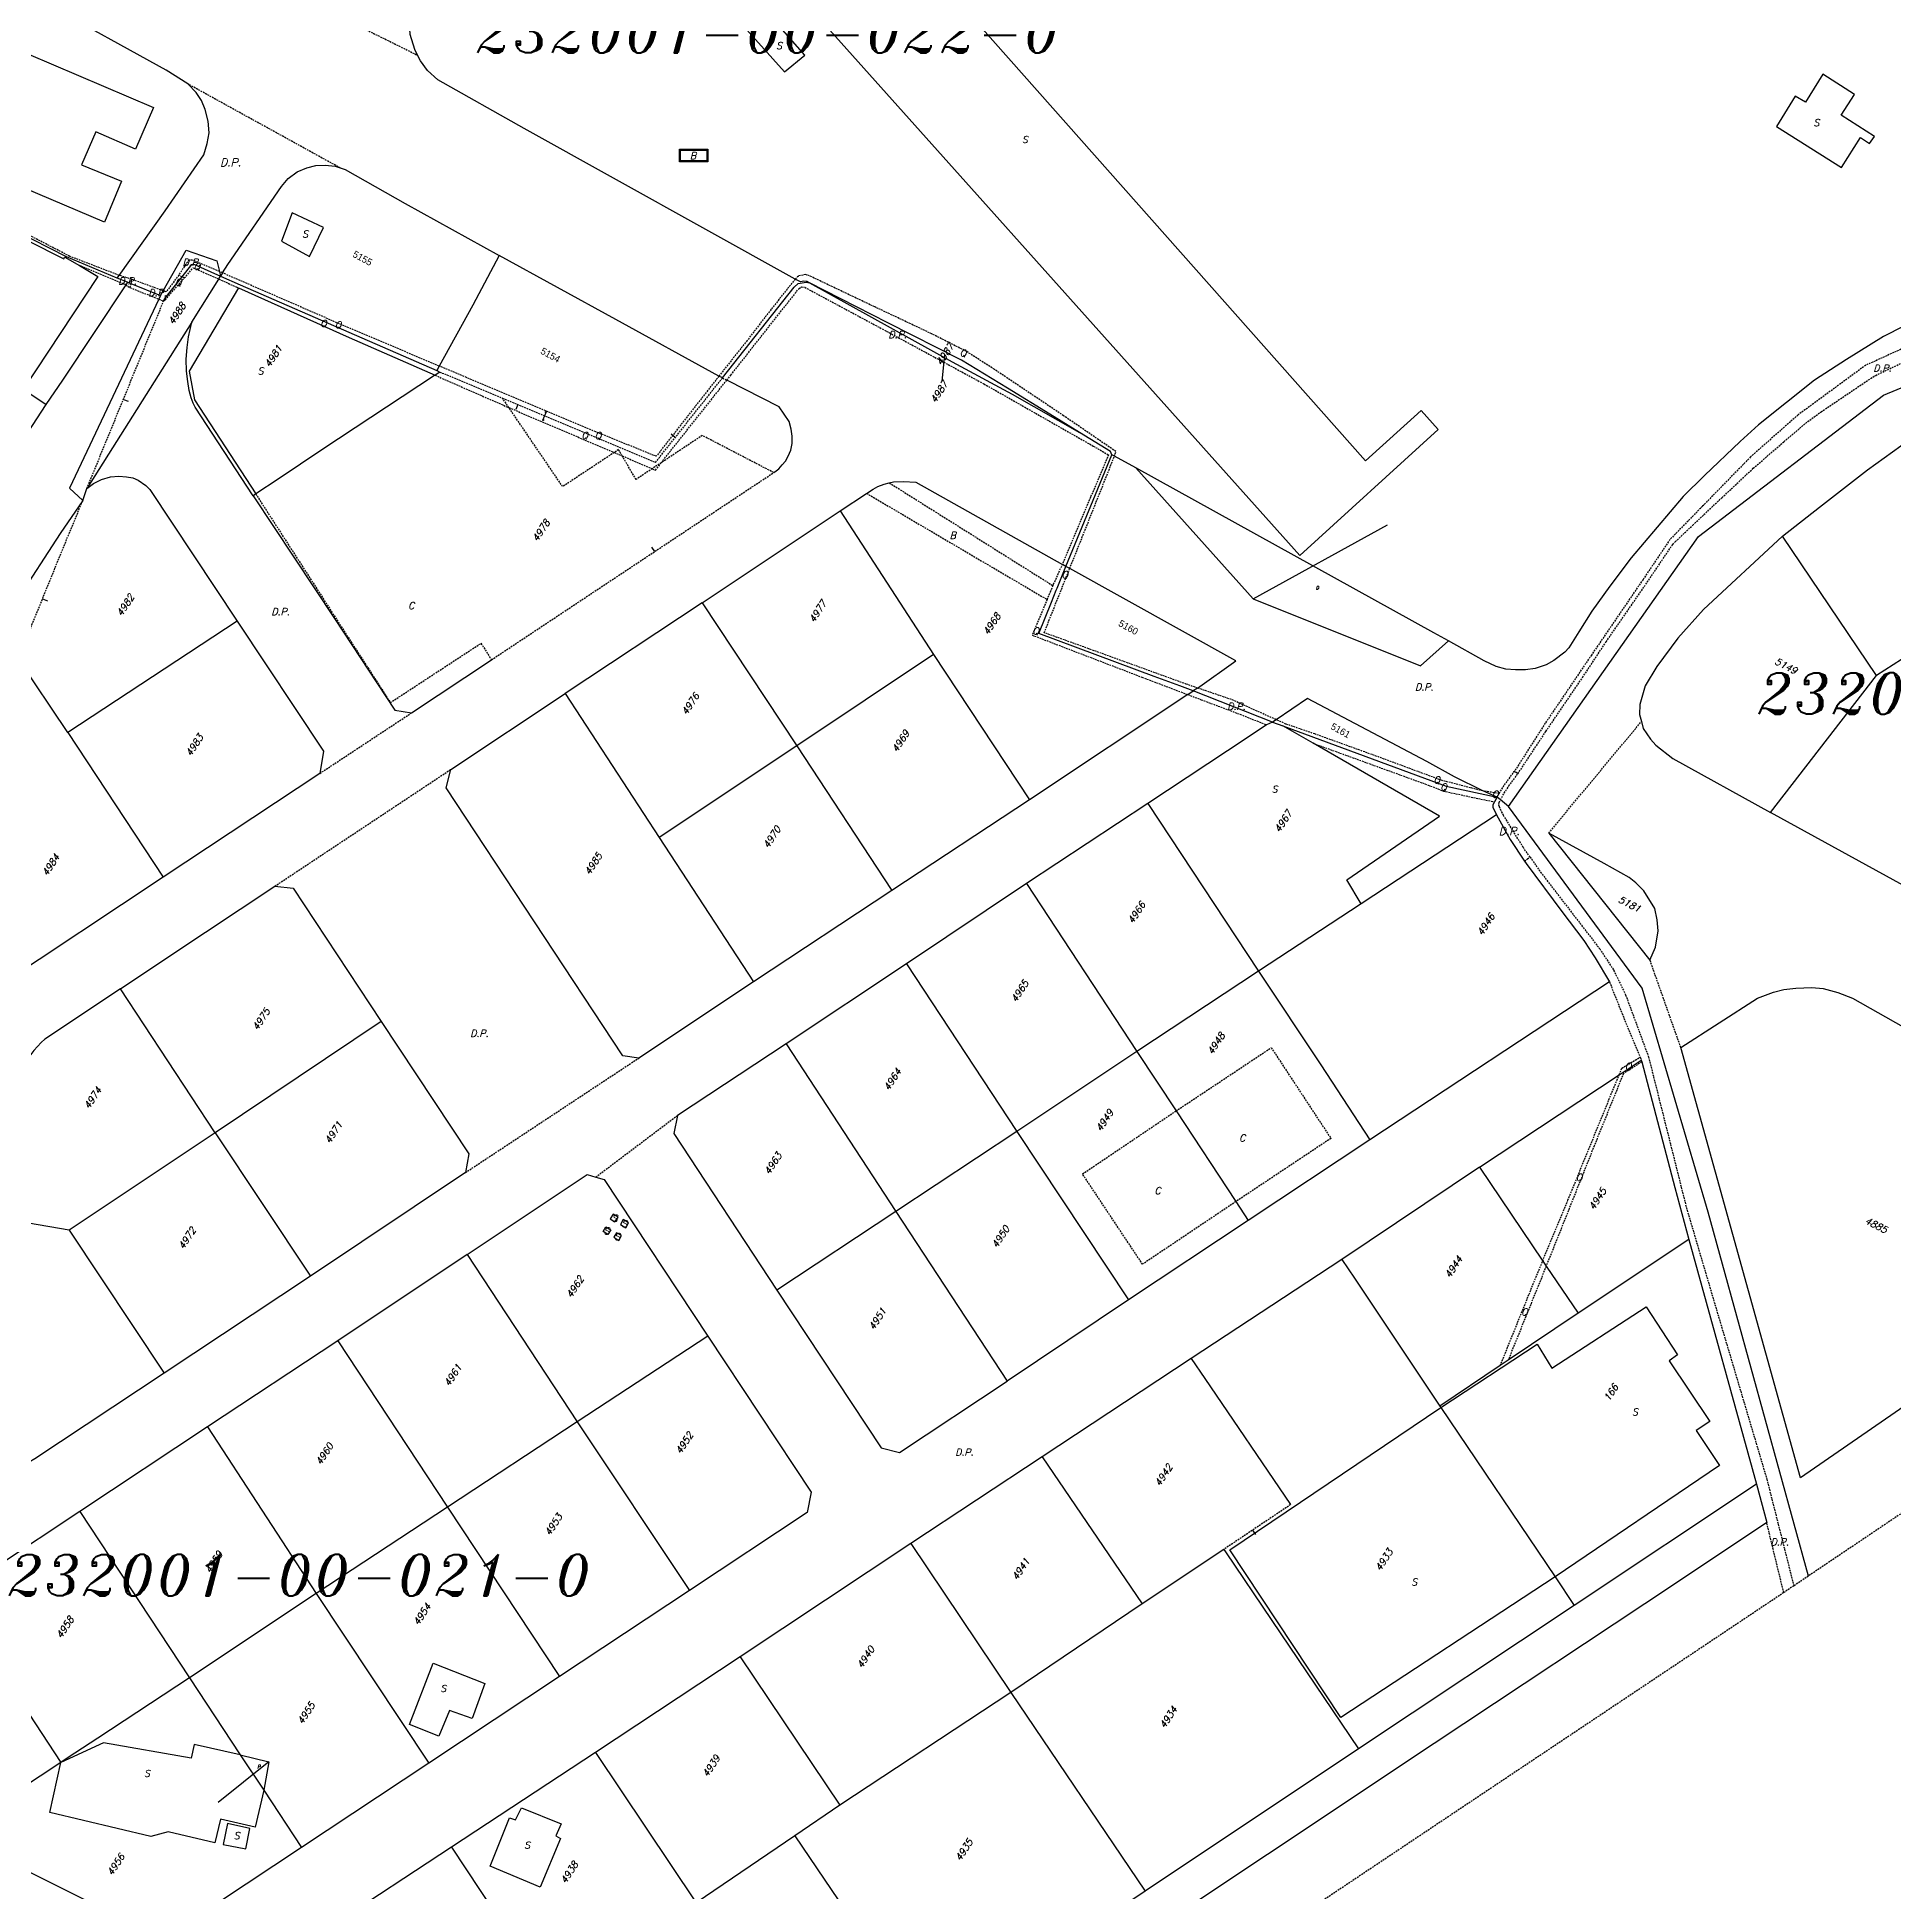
# Model space of a CAD drawing. Extents: x -334462 to -332769, y -29481 to -26664.
# Drawn here: x -333450.1 to -333180.4, y -29020.1 to -28750.7 of the extents above; entities that cross this region are included whole.
import ezdxf
from ezdxf.enums import TextEntityAlignment as Align

# ---------------------------------------------------------------- set-up
doc = ezdxf.new("R2010")
doc.units = 0
doc.header["$MEASUREMENT"] = 0
doc.linetypes.add('HIDDEN', pattern=[0.375, 0.25, -0.125])
for name, color, linetype in [('18', 7, 'CONTINUOUS'), ('19', 7, 'CONTINUOUS'), ('20', 7, 'CONTINUOUS'), ('CADAST$$AREA$B$', 7, 'CONTINUOUS'), ('CADASTRAL$AREA', 7, 'CONTINUOUS'), ('DP$DIVIDING$LINE', 7, 'CONTINUOUS'), ('EASEMENT$BOUNDA$', 7, 'CONTINUOUS'), ('ENC$$ST$$A$$TEXT', 7, 'CONTINUOUS'), ('ENCRO$$AREA$TEXT', 7, 'CONTINUOUS'), ('ENCROACHED$WALL', 7, 'CONTINUOUS'), ('MAP$SHEET$BOUND$', 7, 'CONTINUOUS'), ('OUTER$FRAME', 7, 'CONTINUOUS'), ('PARCEL$BOUNDARY', 7, 'CONTINUOUS'), ('PARCEL$NUMBER', 7, 'CONTINUOUS'), ('SECTION$$A$', 7, 'CONTINUOUS'), ('STRUC$$FOOTPRINT', 7, 'CONTINUOUS')]:
    doc.layers.add(name, color=color, linetype=linetype)
doc.styles.add('ITALICT', font='ITALICT', dxfattribs={"height": 0.2})
doc.styles.add('TXT', font='TXT', dxfattribs={"height": 0.2})

# ---------------------------------------------------------------- blocks, each defined once
blk = doc.blocks.new('HOOK')
at = {"layer": '19', "color": 7, "linetype": 'Continuous'}
for p, q in [((0, 0.75), (-0.17, 0.5)), ((0, 0), (0, 0.75)), ((0, -0.75), (0, 0)), ((0.17, -0.5), (0, -0.75))]:
    blk.add_line(p, q, dxfattribs=at)
blk = doc.blocks.new('BASSIN')
at = {"layer": 'CADASTRAL$AREA', "color": 7, "linetype": 'Continuous'}
for points in [[(-1.95, 0.92), (2.17, 0.93), (2.17, -0.93), (-1.95, -0.93)], [(-1.82, 0.77), (2.01, 0.77), (2.01, -0.77), (-1.82, -0.77)]]:
    blk.add_lwpolyline(points, close=True, dxfattribs=at)
at = {"layer": 'CADASTRAL$AREA', "color": 7, "linetype": 'Continuous', "style": 'ITALICT'}
blk.add_text('B', height=1, rotation=359.9999, dxfattribs=at).set_placement((0, 0), align=Align.MIDDLE)

msp = doc.modelspace()

# ---------------------------------------------------------------- linework, layer by layer
at = {"layer": '18', "color": 3, "linetype": 'Continuous'}
for p, q in [((-333437.6, -28803.3), (-333436.91, -28803.58)), ((-333449.34, -28832.25), (-333448.64, -28832.54))]:
    msp.add_line(p, q, dxfattribs=at)
at = {"layer": '18', "color": 1, "linetype": 'Continuous'}
for p, q in [((-333380.35, -28804.07), (-333380.64, -28804.76)), ((-333357.49, -28808.84), (-333358.08, -28808.37)), ((-333273.68, -28967.48), (-333273.26, -28968.11))]:
    msp.add_line(p, q, dxfattribs=at)
at = {"layer": '18', "color": 2, "linetype": 'Continuous'}
msp.add_line((-333360.46, -28825.39), (-333360.87, -28824.76), dxfattribs=at)
at = {"layer": 'CADAST$$AREA$B$', "color": 7, "linetype": 'HIDDEN'}
msp.add_line((-333192.97, -28974.14), (-333195.09, -28975.57), dxfattribs=at)
for points in [[(-333044.65, -28862.95), (-333034.7, -28868.23), (-333036.28, -28869.27), (-333071.39, -28892.2), (-333192.97, -28974.14)], [(-333195.09, -28975.57), (-333195.74, -28976), (-333196.55, -28976.55)], [(-333196.55, -28976.55), (-333296.28, -29043.17), (-333370.12, -29092.75), (-333444.47, -29142.64), (-333493.17, -29175.06)]]:
    msp.add_lwpolyline(points, dxfattribs=at)
at = {"layer": 'DP$DIVIDING$LINE', "color": 30, "linetype": 'HIDDEN'}
for p, q in [((-333416.1, -28742.82), (-333394.9, -28753.33)), ((-333406.12, -28769.71), (-333428.26, -28757.5)), ((-333409.09, -28857.61), (-333395.76, -28848.81)), ((-333230.67, -28866.27), (-333217.22, -28850.08)), ((-333415.62, -28873.98), (-333390.06, -28857.02)), ((-333211.5, -28897.39), (-333215.97, -28884.73)), ((-333387.95, -28915.56), (-333362.79, -28898.94)), ((-333369.03, -28916.22), (-333357.17, -28907.27))]:
    msp.add_line(p, q, dxfattribs=at)
at = {"layer": 'DP$DIVIDING$LINE', "color": 2, "linetype": 'HIDDEN'}
for p, q in [((-333423.2, -28784.94), (-333423.64, -28784.75)), ((-333436.41, -28785.87), (-333438.21, -28785.3)), ((-333437.27, -28786.67), (-333436.65, -28787.08)), ((-333436.53, -28786.5), (-333436.65, -28787.08)), ((-333436.65, -28787.08), (-333432.45, -28788.75)), ((-333436.41, -28785.87), (-333436.53, -28786.5)), ((-333431.82, -28787.55), (-333436.41, -28785.87)), ((-333429.09, -28785.51), (-333429.56, -28785.27)), ((-333432.45, -28788.75), (-333431.76, -28789.02)), ((-333238.18, -28861.04), (-333237.86, -28860.52)), ((-333217.41, -28898.81), (-333217.23, -28899.23)), ((-333196.55, -28976.55), (-333199.03, -28966.36))]:
    msp.add_line(p, q, dxfattribs=at)
for points in [[(-333137.44, -28768.41), (-333135.36, -28775.85), (-333134.93, -28778.77), (-333135.63, -28779.27), (-333137.95, -28780.33), (-333140.32, -28781.36), (-333143.15, -28782.53), (-333145.86, -28783.43), (-333148.76, -28784.39), (-333153.77, -28786.25), (-333164.17, -28789.97), (-333174.76, -28793.87), (-333184.65, -28798.35), (-333194.47, -28805.56), (-333201.37, -28811.66), (-333208.35, -28818.82), (-333213.07, -28823.65), (-333216.98, -28829.45), (-333224.47, -28840.42), (-333231.18, -28850.32), (-333235.6, -28857.23), (-333235.68, -28857.34)], [(-333423.64, -28784.75), (-333427.6, -28783.07), (-333428.02, -28783.07), (-333428.55, -28783.67), (-333429.56, -28785.27)], [(-333429.56, -28785.27), (-333431.41, -28787.7), (-333431.82, -28787.55)], [(-333340.07, -28785.85), (-333343.57, -28790.23), (-333347.04, -28794.75), (-333351.14, -28799.92)], [(-333350, -28800.52), (-333349.4, -28799.77), (-333342.2, -28790.6), (-333339.51, -28787.21), (-333339.11, -28786.98), (-333338.69, -28787.03), (-333326.75, -28793.44), (-333312.66, -28801.06), (-333296.79, -28810.09), (-333294.59, -28811.36), (-333297.19, -28817.5), (-333301.28, -28827.29)], [(-333235.15, -28857.66), (-333231.08, -28851.51), (-333225.76, -28843.68), (-333222.34, -28838.5), (-333217.21, -28831.09), (-333212.67, -28824.36), (-333212.3, -28823.98), (-333209.77, -28821.57), (-333205.53, -28817.58), (-333200.97, -28813.3), (-333196.53, -28809.46), (-333193.07, -28806.53), (-333191.13, -28805.11), (-333184.27, -28800.48), (-333183.2, -28799.82), (-333178.52, -28797.59)], [(-333300.22, -28827.88), (-333298.71, -28824.09), (-333293.72, -28811.55)], [(-333283.06, -28846.17), (-333281.12, -28846.91), (-333276.19, -28848.75), (-333271.63, -28850.56)], [(-333270.26, -28849.81), (-333276.74, -28846.88), (-333281.66, -28845.21)], [(-333237.86, -28860.52), (-333237.09, -28859.29), (-333235.68, -28857.34)], [(-333237.68, -28861.45), (-333237.32, -28860.78), (-333236.46, -28859.43), (-333235.15, -28857.66)], [(-333235.68, -28857.34), (-333235.38, -28857.44), (-333235.15, -28857.66)], [(-333233.38, -28869.76), (-333234.36, -28868.36), (-333237.23, -28863.71), (-333237.84, -28862.47), (-333237.92, -28862.1), (-333237.87, -28861.82), (-333237.68, -28861.45)], [(-333234.19, -28870.34), (-333233.74, -28870.02), (-333233.38, -28869.76)], [(-333233.38, -28869.76), (-333231.86, -28871.94), (-333223.27, -28883.08), (-333221.25, -28886.17), (-333219.51, -28889.75), (-333216.18, -28898.77), (-333210.68, -28920.68), (-333206.75, -28934.01), (-333199.01, -28960.08), (-333195.09, -28975.57)], [(-333221.86, -28887.87), (-333220.03, -28892.46), (-333217.41, -28898.81)]]:
    msp.add_lwpolyline(points, dxfattribs=at)
at = {"layer": 'EASEMENT$BOUNDA$', "color": 3, "linetype": 'HIDDEN'}
for p, q in [((-333437.27, -28786.67), (-333443.99, -28783.88)), ((-333428.76, -28785.68), (-333429.09, -28785.51)), ((-333381.63, -28804.5), (-333382.55, -28803.15)), ((-333381.63, -28804.5), (-333366.34, -28811.02)), ((-333366.34, -28811.02), (-333365.17, -28811.52)), ((-333365.17, -28811.52), (-333360.82, -28813.37)), ((-333359.51, -28812.5), (-333360.82, -28813.37)), ((-333329.7, -28816.95), (-333303.49, -28832.36)), ((-333326.41, -28815.42), (-333302.64, -28830.35)), ((-333237.86, -28860.52), (-333240.23, -28860.16)), ((-333231.04, -28929.15), (-333236.57, -28942.82))]:
    msp.add_line(p, q, dxfattribs=at)
for points in [[(-333438.21, -28785.3), (-333445.38, -28782.54), (-333457.18, -28776.41), (-333468.69, -28771.65), (-333482.6, -28765.93), (-333496.76, -28760.04), (-333507.82, -28755.49), (-333516.01, -28752.07), (-333537.66, -28743.33), (-333553.27, -28737.68), (-333569.36, -28732.29), (-333582.33, -28727.85)], [(-333428.76, -28785.68), (-333427.45, -28784.2), (-333423.75, -28785.84)], [(-333391.75, -28798.48), (-333407.25, -28791.89), (-333423.2, -28784.94)], [(-333431.76, -28789.02), (-333431.51, -28788.84), (-333428.76, -28785.68)], [(-333423.75, -28785.84), (-333421.25, -28786.96), (-333420.89, -28787.12)], [(-333293.72, -28811.55), (-333293.51, -28810.87), (-333294.46, -28810.23), (-333301.1, -28805.68), (-333311.17, -28798.94), (-333315.17, -28796.37), (-333320.24, -28793.79), (-333328.51, -28789.88), (-333337.98, -28785.37), (-333338.55, -28785.19), (-333339.6, -28785.4), (-333340.07, -28785.85)], [(-333392.36, -28799.8), (-333381.92, -28804.38), (-333381.63, -28804.5)], [(-333351.14, -28799.92), (-333360.24, -28811.57), (-333369.03, -28808.01), (-333387.77, -28800.15), (-333391.75, -28798.48)], [(-333359.51, -28812.5), (-333356.49, -28808.68), (-333351.33, -28802.19), (-333350, -28800.52)], [(-333366.34, -28811.02), (-333373.83, -28815.97), (-333381.63, -28804.5)], [(-333343.19, -28813.93), (-333353.56, -28808.55), (-333359.51, -28812.5)], [(-333365.17, -28811.52), (-333365.71, -28810.6), (-333366.34, -28811.02)], [(-333360.82, -28813.37), (-333363.18, -28814.94), (-333365.17, -28811.52)], [(-333360.82, -28813.37), (-333360.35, -28813.57), (-333359.51, -28812.5)], [(-333418.39, -28817.04), (-333398.85, -28847.33), (-333385.69, -28838.72), (-333384.16, -28841.11)], [(-333281.66, -28845.21), (-333283.29, -28844.65), (-333297.46, -28839.51), (-333303.92, -28837.18), (-333300.22, -28827.88)], [(-333302.64, -28830.35), (-333302.55, -28830.13), (-333301.28, -28827.29)], [(-333303.49, -28832.36), (-333303.01, -28831.23), (-333302.64, -28830.35)], [(-333303.49, -28832.36), (-333305.66, -28837.53), (-333289.72, -28843.64), (-333285.14, -28845.38), (-333283.06, -28846.17)], [(-333240.23, -28860.16), (-333246.13, -28858.65), (-333255.62, -28855.13), (-333264.64, -28851.88), (-333268.82, -28850.44), (-333270.26, -28849.81)], [(-333264.86, -28853.24), (-333248.17, -28859.3), (-333245.97, -28860.17), (-333240.89, -28861.26), (-333238.54, -28861.72)], [(-333284.78, -28906.61), (-333270.96, -28897.43), (-333262.3, -28910.6), (-333276.09, -28919.78)], [(-333217.16, -28899.5), (-333219.82, -28901.17), (-333224.07, -28911.68), (-333231.04, -28929.15)], [(-333220.44, -28901.35), (-333220.05, -28900.38), (-333217.41, -28898.81)], [(-333231.55, -28928.4), (-333227.88, -28919.56), (-333220.44, -28901.35)], [(-333276.09, -28919.78), (-333289.64, -28928.87), (-333298.36, -28915.76), (-333284.78, -28906.61)], [(-333237.71, -28943.58), (-333233.53, -28933.23), (-333231.55, -28928.4)]]:
    msp.add_lwpolyline(points, dxfattribs=at)
at = {"layer": 'ENC$$ST$$A$$TEXT', "color": 1, "linetype": 'Continuous'}
msp.add_line((-333416.47, -29001.1), (-333423.85, -29007.02), dxfattribs=at)
at = {"layer": 'ENCRO$$AREA$TEXT', "color": 5, "linetype": 'Continuous'}
msp.add_line((-333273.6, -28832.24), (-333254.07, -28821.53), dxfattribs=at)
at = {"layer": 'ENCROACHED$WALL', "color": 5, "linetype": 'Continuous'}
msp.add_lwpolyline([(-333290.62, -28813.26), (-333273.6, -28832.24), (-333249.3, -28842.01), (-333245.22, -28838.38)], dxfattribs=at)
at = {"layer": 'MAP$SHEET$BOUND$', "color": 6, "linetype": 'Continuous'}
for p, q in [((-333423.64, -28784.75), (-333423.48, -28785.42)), ((-333436.53, -28786.5), (-333437.02, -28786.29)), ((-333436.53, -28786.5), (-333432.21, -28788.24)), ((-333432.21, -28788.24), (-333431.82, -28787.55)), ((-333432.21, -28788.24), (-333432.45, -28788.75)), ((-333300.77, -28827.57), (-333294.1, -28811.34)), ((-333270.76, -28850.15), (-333282.27, -28845.64)), ((-333237.68, -28861.45), (-333238.18, -28861.04)), ((-333236.51, -28862.41), (-333237.68, -28861.45))]:
    msp.add_line(p, q, dxfattribs=at)
for points in [[(-333236.51, -28862.41), (-333208.91, -28823.22), (-333182.09, -28802.71), (-333132.29, -28782.04), (-333128.34, -28778.36)], [(-333431.82, -28787.55), (-333428.5, -28781.65), (-333424.02, -28783.17), (-333423.64, -28784.75)], [(-333350.63, -28800.2), (-333340.23, -28787.03), (-333339.64, -28786.48), (-333338.5, -28786.27), (-333337.98, -28786.4)], [(-333432.45, -28788.75), (-333445.43, -28816.18), (-333443.49, -28817.98)], [(-333192.97, -28974.14), (-333207.53, -28921.33), (-333217.09, -28888.78), (-333236.51, -28862.41)]]:
    msp.add_lwpolyline(points, dxfattribs=at)
at = {"layer": 'OUTER$FRAME', "color": 2, "linetype": 'Continuous'}
msp.add_line((-333318.38, -28796.86), (-333318.76, -28800.68), dxfattribs=at)
at = {"layer": 'PARCEL$BOUNDARY', "color": 7, "linetype": 'Continuous'}
for p, q in [((-333423.2, -28784.94), (-333423.48, -28785.42)), ((-333438.49, -28785.71), (-333438.21, -28785.3)), ((-333437.02, -28786.29), (-333437.27, -28786.67)), ((-333427.66, -28792.09), (-333423.75, -28785.84)), ((-333427.66, -28792.09), (-333442.89, -28816.22)), ((-333391.66, -28799.33), (-333392.36, -28799.8)), ((-333391.75, -28798.48), (-333392.11, -28799.13)), ((-333350.63, -28800.2), (-333351.14, -28799.92)), ((-333448.84, -28804.03), (-333452.16, -28801.87)), ((-333293.72, -28811.55), (-333294.1, -28811.34)), ((-333290.62, -28813.26), (-333293.72, -28811.55)), ((-333418.39, -28817.04), (-333418.78, -28817.29)), ((-333333.53, -28819.49), (-333329.7, -28816.95)), ((-333353.58, -28832.82), (-333333.53, -28819.49)), ((-333333.53, -28819.49), (-333320, -28840.35)), ((-333183.09, -28843.38), (-333196.71, -28823.17)), ((-333300.22, -28827.88), (-333300.77, -28827.57)), ((-333353.58, -28832.82), (-333373.48, -28846)), ((-333353.58, -28832.82), (-333339.85, -28853.62)), ((-333421.09, -28835.52), (-333445.68, -28851.67)), ((-333169.04, -28834.38), (-333183.09, -28843.38)), ((-333445.68, -28851.67), (-333452.86, -28840.93)), ((-333395.76, -28848.81), (-333384.16, -28841.11)), ((-333320, -28840.35), (-333339.85, -28853.62)), ((-333320, -28840.35), (-333306.05, -28861.44)), ((-333198.49, -28863.28), (-333183.09, -28843.38)), ((-333390.06, -28857.02), (-333373.48, -28846)), ((-333373.48, -28846), (-333359.84, -28866.9)), ((-333283.06, -28846.17), (-333306.05, -28861.44)), ((-333283.06, -28846.17), (-333282.27, -28845.64)), ((-333281.66, -28845.21), (-333282.27, -28845.64)), ((-333445.68, -28851.67), (-333431.83, -28872.69)), ((-333270.76, -28850.15), (-333271.63, -28850.56)), ((-333270.26, -28849.81), (-333270.76, -28850.15)), ((-333339.85, -28853.62), (-333359.84, -28866.9)), ((-333339.85, -28853.62), (-333326.05, -28874.61)), ((-333409.09, -28857.61), (-333431.83, -28872.69)), ((-333238.18, -28861.04), (-333240.23, -28860.16)), ((-333306.05, -28861.44), (-333326.05, -28874.61)), ((-333288.88, -28862), (-333306.49, -28873.61)), ((-333288.88, -28862), (-333272.82, -28886.31)), ((-333238.18, -28861.04), (-333238.54, -28861.72)), ((-333238.27, -28863.62), (-333257.89, -28876.53)), ((-333176.68, -28875.23), (-333198.49, -28863.28)), ((-333359.84, -28866.9), (-333346.13, -28887.89)), ((-333230.67, -28866.27), (-333215.97, -28884.73)), ((-333431.83, -28872.69), (-333462.22, -28892.84)), ((-333306.49, -28873.61), (-333323.91, -28885.24)), ((-333306.49, -28873.61), (-333290.46, -28897.96)), ((-333326.05, -28874.61), (-333346.13, -28887.89)), ((-333257.89, -28876.53), (-333272.82, -28886.31)), ((-333323.91, -28885.24), (-333341.4, -28896.88)), ((-333323.91, -28885.24), (-333307.9, -28909.61)), ((-333272.82, -28886.31), (-333290.46, -28897.96)), ((-333424.28, -28909.77), (-333438.04, -28888.89)), ((-333346.13, -28887.89), (-333362.79, -28898.94)), ((-333221.86, -28887.87), (-333256.65, -28910.83)), ((-333400.2, -28893.62), (-333424.28, -28909.77)), ((-333341.4, -28896.88), (-333357.17, -28907.27)), ((-333341.4, -28896.88), (-333325.45, -28921.19)), ((-333290.46, -28897.96), (-333307.9, -28909.61)), ((-333290.46, -28897.96), (-333284.78, -28906.61)), ((-333220.44, -28901.35), (-333217.23, -28899.23)), ((-333217.23, -28899.23), (-333217.16, -28899.5)), ((-333240.73, -28914.79), (-333220.44, -28901.35)), ((-333284.78, -28906.61), (-333276.09, -28919.78)), ((-333424.28, -28909.77), (-333445.45, -28923.9)), ((-333424.28, -28909.77), (-333410.45, -28930.62)), ((-333307.9, -28909.61), (-333325.45, -28921.19)), ((-333307.9, -28909.61), (-333291.68, -28934.03)), ((-333256.65, -28910.83), (-333274.3, -28922.52)), ((-333387.95, -28915.56), (-333410.45, -28930.62)), ((-333240.73, -28914.79), (-333260.7, -28928.19)), ((-333240.73, -28914.79), (-333231.55, -28928.4)), ((-333276.09, -28919.78), (-333274.3, -28922.52)), ((-333445.45, -28923.9), (-333456.92, -28921.94)), ((-333325.45, -28921.19), (-333342.74, -28932.64)), ((-333325.45, -28921.19), (-333309.28, -28945.83)), ((-333445.45, -28923.9), (-333431.7, -28944.66)), ((-333274.3, -28922.52), (-333291.68, -28934.03)), ((-333387.69, -28927.46), (-333406.46, -28939.99)), ((-333387.69, -28927.46), (-333371.7, -28951.75)), ((-333210.33, -28925.3), (-333226.42, -28935.99)), ((-333210.33, -28925.3), (-333200.51, -28960.78)), ((-333260.7, -28928.19), (-333282.59, -28942.56)), ((-333231.55, -28928.4), (-333231.04, -28929.15)), ((-333231.04, -28929.15), (-333226.42, -28935.99)), ((-333410.45, -28930.62), (-333431.7, -28944.66)), ((-333291.68, -28934.03), (-333309.28, -28945.83)), ((-333226.42, -28935.99), (-333236.57, -28942.82)), ((-333406.46, -28939.99), (-333425.38, -28952.47)), ((-333406.46, -28939.99), (-333390.54, -28964.12)), ((-333352.76, -28939.31), (-333371.7, -28951.75)), ((-333282.59, -28942.56), (-333304.22, -28956.85)), ((-333237.71, -28943.58), (-333246.46, -28949.47)), ((-333236.57, -28942.82), (-333237.71, -28943.58)), ((-333246.46, -28949.47), (-333246.33, -28949.66)), ((-333371.7, -28951.75), (-333390.54, -28964.12)), ((-333371.7, -28951.75), (-333355.43, -28976.25)), ((-333246.33, -28949.66), (-333229.76, -28974.25)), ((-333425.38, -28952.47), (-333443.92, -28964.78)), ((-333425.38, -28952.47), (-333409.59, -28976.69)), ((-333304.22, -28956.85), (-333323.27, -28969.41)), ((-333304.22, -28956.85), (-333289.71, -28978.19)), ((-333200.51, -28960.78), (-333226.97, -28978.41)), ((-333200.51, -28960.78), (-333199.03, -28966.36)), ((-333443.92, -28964.78), (-333462.55, -28977.07)), ((-333443.92, -28964.78), (-333428.02, -28988.9)), ((-333390.54, -28964.12), (-333409.59, -28976.69)), ((-333390.54, -28964.12), (-333374.27, -28988.74)), ((-333323.27, -28969.41), (-333348.04, -28985.85)), ((-333323.27, -28969.41), (-333308.77, -28991.03)), ((-333277.84, -28970.27), (-333289.71, -28978.19)), ((-333355.43, -28976.25), (-333374.27, -28988.74)), ((-333229.76, -28974.25), (-333226.97, -28978.41)), ((-333462.55, -28977.07), (-333446.68, -29001.21)), ((-333409.59, -28976.69), (-333428.02, -28988.9)), ((-333409.59, -28976.69), (-333393.26, -29001.32)), ((-333289.71, -28978.19), (-333308.77, -28991.03)), ((-333226.97, -28978.41), (-333258.27, -28999.23)), ((-333348.04, -28985.85), (-333369.05, -28999.74)), ((-333348.04, -28985.85), (-333333.58, -29007.41)), ((-333428.02, -28988.9), (-333420.63, -29000.08)), ((-333374.27, -28988.74), (-333393.26, -29001.32)), ((-333308.77, -28991.03), (-333333.58, -29007.41)), ((-333308.77, -28991.03), (-333289.26, -29019.9)), ((-333420.63, -29000.08), (-333417.23, -29005.22)), ((-333369.05, -28999.74), (-333389.97, -29013.52)), ((-333369.05, -28999.74), (-333354.45, -29021.56)), ((-333258.27, -28999.23), (-333289.26, -29019.9)), ((-333446.68, -29001.21), (-333462.45, -29011.56)), ((-333393.26, -29001.32), (-333411.76, -29013.54)), ((-333417.23, -29005.22), (-333411.76, -29013.54)), ((-333333.58, -29007.41), (-333340.13, -29011.84)), ((-333389.97, -29013.52), (-333375.36, -29035.57)), ((-333340.13, -29011.84), (-333354.45, -29021.56)), ((-333340.13, -29011.84), (-333320.52, -29040.82)), ((-333289.26, -29019.9), (-333320.52, -29040.82))]:
    msp.add_line(p, q, dxfattribs=at)
at = {"layer": 'PARCEL$BOUNDARY', "color": 2, "linetype": 'HIDDEN'}
for p, q in [((-333442.89, -28816.22), (-333431.76, -28789.02)), ((-333350.63, -28800.2), (-333350, -28800.52)), ((-333384.16, -28841.11), (-333343.19, -28813.93)), ((-333268.14, -28963.77), (-333277.84, -28970.27))]:
    msp.add_line(p, q, dxfattribs=at)
at = {"layer": 'PARCEL$BOUNDARY', "color": 2, "linetype": 'Continuous'}
msp.add_line((-333443.49, -28817.98), (-333442.89, -28816.22), dxfattribs=at)
at = {"layer": 'PARCEL$BOUNDARY', "color": 7, "linetype": 'Continuous'}
for points in [[(-333394.9, -28753.33), (-333395.31, -28752.51), (-333395.99, -28750.34), (-333396.14, -28746.97), (-333395.7, -28744.96), (-333394.98, -28743.31), (-333337.94, -28657.95)], [(-333428.26, -28757.5), (-333431.41, -28755.53), (-333448.77, -28745.94)], [(-333340.07, -28785.85), (-333379.4, -28763.96), (-333391.95, -28756.91), (-333393.43, -28755.54), (-333394.48, -28754.16), (-333394.9, -28753.33)], [(-333438.21, -28785.3), (-333431.53, -28775.94), (-333425.91, -28767.78), (-333425.45, -28766.15), (-333425.17, -28764.62), (-333425.3, -28762.93), (-333425.71, -28761.21), (-333426.24, -28759.93), (-333427.02, -28758.75), (-333428.26, -28757.5)], [(-333423.2, -28784.94), (-333422.46, -28783.74), (-333414.66, -28772.4), (-333413.67, -28771.25), (-333412.38, -28770.29), (-333410.96, -28769.67), (-333409.64, -28769.35), (-333408.3, -28769.29), (-333406.84, -28769.47), (-333406.12, -28769.71)], [(-333406.12, -28769.71), (-333405.41, -28769.95), (-333396.68, -28774.88), (-333383.06, -28782.4)], [(-333429.09, -28785.51), (-333427.65, -28783.72), (-333427.5, -28783.67), (-333427.28, -28783.72), (-333423.48, -28785.42)], [(-333383.06, -28782.4), (-333386.86, -28789.63), (-333391.75, -28798.48)], [(-333351.14, -28799.92), (-333366.1, -28791.7), (-333383.06, -28782.4)], [(-333437.27, -28786.67), (-333446.46, -28800.5), (-333448.84, -28804.03)], [(-333431.76, -28789.02), (-333431.6, -28788.64), (-333429.09, -28785.51)], [(-333423.75, -28785.84), (-333423.73, -28785.8), (-333423.48, -28785.42)], [(-333337.98, -28786.4), (-333338, -28786.39), (-333338.35, -28786.21), (-333338.47, -28786.19), (-333338.8, -28786.15), (-333339.29, -28786.26), (-333340.07, -28785.85)], [(-333337.98, -28786.4), (-333317.3, -28797.85), (-333308.56, -28802.56), (-333298.77, -28808.12)], [(-333170.24, -28788.16), (-333182.06, -28794.19), (-333187.46, -28797.52), (-333192.09, -28800.51), (-333200.2, -28807.02), (-333202.88, -28809.4), (-333208.08, -28814.37), (-333211.17, -28817.39), (-333218.68, -28826.3), (-333221.78, -28830.4), (-333224.42, -28834.04), (-333226.31, -28837.06), (-333227.74, -28839.39), (-333228.32, -28839.99), (-333229.91, -28841.23), (-333231.03, -28841.84), (-333232.63, -28842.37), (-333234.04, -28842.55), (-333235.51, -28842.59), (-333236.89, -28842.49), (-333238.32, -28842.07), (-333240.05, -28841.28), (-333245.22, -28838.38)], [(-333418.78, -28817.29), (-333427.16, -28804.45), (-333427.45, -28803.84), (-333427.75, -28803.06), (-333428.03, -28802.02), (-333428.26, -28800.73), (-333428.43, -28799.19), (-333428.47, -28797.47), (-333428.33, -28795.77), (-333428.13, -28794.21), (-333427.66, -28792.09)], [(-333392.36, -28799.8), (-333392.42, -28799.84), (-333408.64, -28810.55), (-333415.12, -28814.87), (-333418.39, -28817.04)], [(-333343.19, -28813.93), (-333343.01, -28813.81), (-333342.46, -28813.37), (-333341.94, -28812.8), (-333341.5, -28812.26), (-333341.08, -28811.55), (-333340.72, -28810.67), (-333340.51, -28809.69), (-333340.49, -28808.67), (-333340.63, -28807.61), (-333340.94, -28806.54), (-333342.41, -28804.37), (-333349.92, -28800.56), (-333350, -28800.52)], [(-333196.71, -28823.17), (-333191.34, -28818.95), (-333184.37, -28813.54), (-333177.14, -28808.33), (-333169.88, -28803.5)], [(-333448.84, -28804.03), (-333456.04, -28814.97), (-333459.54, -28820.25)], [(-333442.89, -28816.22), (-333441.94, -28815.52), (-333440.76, -28814.96), (-333439.45, -28814.55), (-333438.25, -28814.47), (-333437.17, -28814.53), (-333436.21, -28814.71), (-333435.45, -28815.05), (-333434.36, -28815.83), (-333433.74, -28816.39), (-333421.09, -28835.52)], [(-333245.22, -28838.38), (-333247.36, -28837.19), (-333290.62, -28813.26)], [(-333418.78, -28817.29), (-333406.97, -28835.14), (-333398.17, -28848.44), (-333395.76, -28848.81)], [(-333329.7, -28816.95), (-333328.75, -28816.32), (-333328.09, -28815.94), (-333327.17, -28815.6), (-333326.41, -28815.42)], [(-333326.41, -28815.42), (-333325.78, -28815.28), (-333324.36, -28815.23), (-333322.54, -28815.33), (-333301.28, -28827.29)], [(-333443.49, -28817.98), (-333446.76, -28822.78), (-333453.14, -28832.54), (-333462.09, -28846.07), (-333467.71, -28854.36), (-333476.12, -28867.03), (-333484.52, -28879.65)], [(-333196.71, -28823.17), (-333208.2, -28833.79), (-333211.91, -28837.98), (-333214.96, -28842.07), (-333216.66, -28844.9), (-333217.43, -28847.58), (-333217.5, -28849.06), (-333217.22, -28850.08)], [(-333300.77, -28827.57), (-333301.27, -28827.29), (-333301.28, -28827.29)], [(-333281.66, -28845.21), (-333276.1, -28841.28), (-333300.22, -28827.88)], [(-333421.09, -28835.52), (-333408.56, -28854.36), (-333409.09, -28857.61)], [(-333240.23, -28860.16), (-333244.33, -28858.1), (-333248.36, -28855.86), (-333265.7, -28846.75), (-333270.26, -28849.81)], [(-333271.63, -28850.56), (-333274.43, -28852.42), (-333288.88, -28862)], [(-333217.22, -28850.08), (-333216.94, -28851.11), (-333215.92, -28852.62), (-333215.13, -28853.53), (-333212.67, -28855.45), (-333198.49, -28863.28)], [(-333362.79, -28898.94), (-333365.08, -28898.59), (-333390.73, -28859.72), (-333390.06, -28857.02)], [(-333238.54, -28861.72), (-333238.57, -28861.76), (-333238.81, -28862.22), (-333238.79, -28862.52), (-333238.27, -28863.62)], [(-333238.27, -28863.62), (-333236.29, -28867.2), (-333234.19, -28870.34)], [(-333215.97, -28884.73), (-333215.19, -28882.84), (-333214.8, -28880.48), (-333214.95, -28878.85), (-333215.26, -28877.2), (-333216.86, -28874.65), (-333218.01, -28873.51), (-333218.99, -28872.74), (-333222.61, -28870.69), (-333230.67, -28866.27)], [(-333234.19, -28870.34), (-333233.94, -28870.7), (-333228.78, -28877.67), (-333225.59, -28881.88), (-333223.93, -28884.38), (-333221.86, -28887.87)], [(-333438.04, -28888.89), (-333430.72, -28883.99), (-333415.62, -28873.98)], [(-333415.62, -28873.98), (-333412.93, -28874.29), (-333400.2, -28893.62)], [(-333272.82, -28886.31), (-333263.77, -28899.9), (-333256.65, -28910.83)], [(-333438.04, -28888.89), (-333448.99, -28896.2), (-333449.54, -28896.67), (-333450.58, -28897.83), (-333451.48, -28899), (-333452.23, -28900.15), (-333453.08, -28901.79), (-333453.56, -28903.09), (-333453.85, -28904.13), (-333456.92, -28921.94)], [(-333211.5, -28897.39), (-333200.36, -28890.22), (-333198.05, -28889.36), (-333196.53, -28888.99), (-333194.79, -28888.78), (-333192.48, -28888.71), (-333190.81, -28888.85), (-333188.72, -28889.43), (-333186.55, -28890.22), (-333167.05, -28901.26), (-333165.61, -28902.49), (-333164.88, -28903.36)], [(-333400.2, -28893.62), (-333387.46, -28912.83), (-333387.95, -28915.56)], [(-333164.88, -28903.36), (-333164.16, -28904.23), (-333163.29, -28905.82), (-333162.71, -28907.2), (-333162.24, -28909.11), (-333161.95, -28912.66), (-333162, -28914.88), (-333162.66, -28918.51), (-333163.01, -28920.98), (-333163.06, -28922.95), (-333162.81, -28925.98), (-333162.4, -28928.75), (-333162.05, -28930.57), (-333161.67, -28932.97), (-333161.87, -28934.88), (-333162.28, -28936.4), (-333162.93, -28937.61), (-333163.84, -28938.92), (-333164.6, -28939.52), (-333194.14, -28959.9), (-333211.5, -28897.39)], [(-333217.16, -28899.5), (-333212.37, -28917.74), (-333210.33, -28925.3)], [(-333357.17, -28907.27), (-333357.7, -28909.88), (-333342.74, -28932.64)], [(-333387.69, -28927.46), (-333370.27, -28915.86), (-333369.03, -28916.22)], [(-333369.03, -28916.22), (-333367.78, -28916.57), (-333352.76, -28939.31)], [(-333431.7, -28944.66), (-333450.45, -28957.14), (-333451.29, -28957.6), (-333452.19, -28957.98), (-333453.12, -28958.2), (-333454.2, -28958.28), (-333455.19, -28958.24), (-333456.07, -28958.07), (-333457, -28957.75), (-333457.87, -28957.33), (-333458.71, -28956.77), (-333459.51, -28956.1), (-333460.2, -28955.35), (-333460.86, -28954.36), (-333461.4, -28953.35), (-333461.73, -28952.25), (-333461.88, -28951.02), (-333461.88, -28950.39), (-333461.79, -28949.6), (-333456.92, -28921.94)], [(-333260.7, -28928.19), (-333258.88, -28930.91), (-333246.46, -28949.47)], [(-333342.74, -28932.64), (-333327.57, -28955.54), (-333324.95, -28956.19), (-333309.28, -28945.83)], [(-333352.76, -28939.31), (-333337.75, -28961.98), (-333338.31, -28964.92), (-333355.43, -28976.25)], [(-333282.59, -28942.56), (-333280.62, -28945.46), (-333268.14, -28963.77)], [(-333199.03, -28966.36), (-333212.4, -28975.32), (-333247.29, -28998.45), (-333343.96, -29062.83)], [(-333277.84, -28970.27), (-333277.61, -28970.61), (-333270.85, -28980.61), (-333258.27, -28999.23)], [(-333428.02, -28988.9), (-333441.31, -28997.66), (-333445.76, -29000.6), (-333446.68, -29001.21)], [(-333434.58, -29025.13), (-333435.49, -29024.99), (-333462.45, -29011.56)], [(-333411.76, -29013.54), (-333427.79, -29024.2), (-333428.44, -29024.55), (-333429.23, -29024.87), (-333430.26, -29025.13), (-333431.2, -29025.26), (-333432.59, -29025.31), (-333433.67, -29025.26), (-333434.58, -29025.13)], [(-333389.97, -29013.52), (-333407.34, -29024.94), (-333408, -29025.66), (-333408.8, -29026.81), (-333409.21, -29027.53), (-333409.73, -29028.74), (-333409.96, -29030.06), (-333410.13, -29031.62), (-333410.16, -29032.24), (-333410.08, -29032.85), (-333409.84, -29033.75), (-333409.46, -29034.94), (-333408.98, -29036.01), (-333408.42, -29036.88), (-333407.26, -29038.1)]]:
    msp.add_lwpolyline(points, dxfattribs=at)
at = {"layer": 'SECTION$$A$', "color": 7, "linetype": 'Continuous'}
for p, q in [((-333437.02, -28786.29), (-333438.49, -28785.71)), ((-333392.11, -28799.13), (-333391.66, -28799.33)), ((-333270.76, -28850.15), (-333269.25, -28850.71))]:
    msp.add_line(p, q, dxfattribs=at)
at = {"layer": 'SECTION$$A$', "color": 2, "linetype": 'HIDDEN'}
msp.add_line((-333391.66, -28799.33), (-333382.55, -28803.15), dxfattribs=at)
at = {"layer": 'SECTION$$A$', "color": 7, "linetype": 'Continuous'}
for points in [[(-333438.49, -28785.71), (-333445.87, -28782.61), (-333455.79, -28777.58), (-333469.37, -28771.92)], [(-333423.48, -28785.42), (-333420.63, -28786.68), (-333392.11, -28799.13)], [(-333298.77, -28808.12), (-333303.09, -28805.47), (-333309.25, -28801.66), (-333315.94, -28797.61), (-333326.64, -28792.19), (-333337.98, -28786.4)], [(-333294.1, -28811.34), (-333294.29, -28810.87), (-333298.77, -28808.12)], [(-333282.27, -28845.64), (-333284.23, -28844.91), (-333287.95, -28843.54), (-333304.72, -28837.31), (-333302.87, -28832.73), (-333302.18, -28831), (-333302.06, -28830.72), (-333300.77, -28827.57)], [(-333269.25, -28850.71), (-333245.58, -28859.47), (-333238.18, -28861.04)]]:
    msp.add_lwpolyline(points, dxfattribs=at)
at = {"layer": 'SECTION$$A$', "color": 2, "linetype": 'HIDDEN'}
for points in [[(-333382.55, -28803.15), (-333360.36, -28812.46), (-333350.63, -28800.2)], [(-333452, -28838.81), (-333445.63, -28823.13), (-333443.49, -28817.98)]]:
    msp.add_lwpolyline(points, dxfattribs=at)
at = {"layer": 'STRUC$$FOOTPRINT', "color": 1, "linetype": 'Continuous'}
for p, q in [((-333190.9, -28756.1), (-333193.39, -28760.16)), ((-333408.54, -28778.37), (-333413.12, -28776.2)), ((-333264.86, -28853.24), (-333269.25, -28850.71)), ((-333366.48, -28921.61), (-333366.91, -28922.29)), ((-333365.03, -28922.39), (-333365.43, -28923.12)), ((-333367.97, -28924.13), (-333367.55, -28923.45)), ((-333366.01, -28924.3), (-333366.42, -28924.96)), ((-333392.62, -28986.81), (-333385.11, -28989.74)), ((-333419.26, -29010.79), (-333422.48, -29010.08)), ((-333374.12, -29012.22), (-333377.08, -29019.29))]:
    msp.add_line(p, q, dxfattribs=at)
for points in [[(-333327.77, -28716.3), (-333335.97, -28723.42), (-333257.28, -28812.23), (-333249.21, -28804.92), (-333246.72, -28807.66), (-333266.82, -28825.98), (-333351.08, -28731.75), (-333330.34, -28713.51)], [(-333350.89, -28745.41), (-333341.6, -28755.76), (-333338.66, -28753.34), (-333342.59, -28748.88), (-333343.04, -28749.41), (-333348.62, -28743.22)], [(-333466.98, -28759.39), (-333460.95, -28761.65), (-333459.04, -28757.07), (-333464.94, -28754.64), (-333462.33, -28748.53), (-333433.25, -28760.92), (-333435.85, -28767), (-333441.59, -28764.48), (-333443.66, -28769.26), (-333437.86, -28771.63), (-333440.36, -28777.6), (-333469.44, -28765.22)], [(-333193.39, -28760.16), (-333194.9, -28759.28), (-333197.61, -28763.68), (-333188.19, -28769.65), (-333185.39, -28765.28), (-333184.11, -28766.17), (-333183.37, -28765.14), (-333188.22, -28762.02), (-333186.28, -28759.05), (-333190.9, -28756.1)], [(-333413.12, -28776.2), (-333414.66, -28780.33), (-333410.59, -28782.54), (-333408.54, -28778.37)], [(-333451.5, -28780.23), (-333446.27, -28782.88), (-333446.21, -28782.8), (-333446.1, -28782.64), (-333443.99, -28783.88)], [(-333443.99, -28783.88), (-333441.32, -28785.45), (-333452.16, -28801.87)], [(-333420.89, -28787.12), (-333428.03, -28799.19), (-333427.3, -28803.35), (-333418.39, -28817.04)], [(-333420.89, -28787.12), (-333404.8, -28794.34), (-333392.36, -28799.8)], [(-333257.89, -28876.53), (-333259.97, -28873.08), (-333246.54, -28863.81), (-333264.86, -28853.24)], [(-333366.91, -28922.29), (-333366.24, -28922.7), (-333365.78, -28922.02), (-333366.48, -28921.61)], [(-333365.43, -28923.12), (-333364.67, -28923.57), (-333364.27, -28922.87), (-333365.03, -28922.39)], [(-333367.55, -28923.45), (-333366.84, -28923.88), (-333367.25, -28924.56), (-333367.97, -28924.13)], [(-333366.42, -28924.96), (-333365.66, -28925.41), (-333365.29, -28924.71), (-333366.01, -28924.3)], [(-333246.33, -28949.66), (-333232.34, -28940.46), (-333230.2, -28943.95), (-333216.53, -28935.05), (-333211.96, -28942), (-333213.17, -28942.88), (-333207.26, -28951.68), (-333209.29, -28953.01), (-333205.9, -28958.11), (-333229.76, -28974.25)], [(-333229.76, -28974.25), (-333260.87, -28994.67), (-333276.95, -28970.33), (-333246.33, -28949.66)], [(-333385.11, -28989.74), (-333386.99, -28994.84), (-333390.24, -28993.64), (-333391.82, -28997.37), (-333396.05, -28995.67), (-333392.62, -28986.81)], [(-333420.63, -29000.08), (-333427.32, -28998.62), (-333427.74, -29000.59), (-333440.47, -28998.35), (-333446.68, -29001.21)], [(-333420.63, -29000.08), (-333416.47, -29001.1), (-333417.23, -29005.22)], [(-333417.23, -29005.22), (-333418.48, -29010.61), (-333423.48, -29009.44), (-333424.32, -29012.89), (-333431.09, -29011.27), (-333433.61, -29011.97), (-333448.29, -29008.45), (-333446.68, -29001.21)], [(-333377.08, -29019.29), (-333384.37, -29016.25), (-333381.56, -29009.24), (-333380.67, -29009.52), (-333379.82, -29007.8), (-333374.06, -29010.12), (-333374.81, -29011.87), (-333374.12, -29012.22)], [(-333422.48, -29010.08), (-333423.11, -29013.12), (-333419.83, -29013.74), (-333419.26, -29010.79)]]:
    msp.add_lwpolyline(points, dxfattribs=at)

# ---------------------------------------------------------------- block references
at = {"layer": '19', "color": 7, "linetype": 'Continuous', "xscale": 1.000001315368521, "yscale": 1.000001315368521, "rotation": 157.2458091919636}
msp.add_blockref('HOOK', (-333376.47, -28805.7), dxfattribs=at)
at = {"layer": 'CADASTRAL$AREA', "color": 7, "linetype": 'Continuous'}
msp.add_blockref('BASSIN', (-333354.91, -28767.91), dxfattribs=at)

# ---------------------------------------------------------------- texts
at = {"layer": '20', "color": 2, "linetype": 'Continuous', "style": 'ITALICT'}
msp.add_text('4987', height=1, rotation=56.712, dxfattribs=at).set_placement((-333318.66, -28800.52), align=Align.TOP_RIGHT)
at = {"layer": 'DP$DIVIDING$LINE', "color": 2, "linetype": 'Continuous', "style": 'ITALICT'}
for height, p in [(1.15, (-333422.05, -28768.9)), (1, (-333414.78, -28834.13)), (1, (-333248.75, -28845.07)), (1, (-333385.92, -28895.34)), (1, (-333315.51, -28956.16))]:
    msp.add_text('D.P.', height=height, dxfattribs=at).set_placement(p, align=Align.MIDDLE)
at = {"layer": 'DP$DIVIDING$LINE', "color": 4, "linetype": 'Continuous', "style": 'ITALICT'}
for height, p in [(1, (-333427.68, -28783.42)), (1, (-333436.99, -28786.12)), (1, (-333432.65, -28787.82)), (1, (-333325.2, -28793.91)), (1, (-333182.22, -28798.77)), (1, (-333276.01, -28847.87)), (1.15, (-333236.4, -28865.98)), (1, (-333197.13, -28969.2))]:
    msp.add_text('D.P.', height=height, dxfattribs=at).set_placement(p, align=Align.MIDDLE)
at = {"layer": 'EASEMENT$BOUNDA$', "color": 3, "linetype": 'Continuous', "style": 'ITALICT'}
for s, p in [('Q', (-333426.93, -28784.06)), ('Q', (-333429.64, -28786.37)), ('Q', (-333408.57, -28792.34)), ('Q', (-333406.43, -28792.53)), ('Q', (-333315.71, -28796.64)), ('Q', (-333370.63, -28808.59)), ('Q', (-333368.7, -28808.63)), ('B', (-333317.19, -28823.04)), ('Q', (-333300.94, -28828.8)), ('C', (-333395.82, -28833.27)), ('Q', (-333305.16, -28836.99)), ('Q', (-333246.94, -28858.62)), ('Q', (-333245.94, -28859.62)), ('Q', (-333238.47, -28860.7)), ('Q', (-333219.15, -28900.2)), ('C', (-333275.17, -28910.53)), ('Q', (-333226.27, -28916.29)), ('C', (-333287.45, -28918.19)), ('Q', (-333234.2, -28935.85))]:
    msp.add_text(s, height=1, dxfattribs=at).set_placement(p, align=Align.MIDDLE)
at = {"layer": 'ENC$$ST$$A$$TEXT', "color": 1, "linetype": 'Continuous', "style": 'ITALICT'}
msp.add_text('P', height=0.5, dxfattribs=at).set_placement((-333417.95, -29001.81), align=Align.MIDDLE)
at = {"layer": 'ENCRO$$AREA$TEXT', "color": 5, "linetype": 'Continuous', "style": 'ITALICT'}
msp.add_text('D', height=0.5, dxfattribs=at).set_placement((-333264.27, -28830.65), align=Align.MIDDLE)
at = {"layer": 'MAP$SHEET$BOUND$', "color": 6, "linetype": 'Continuous', "style": 'ITALICT'}
for s, p in [('232001-00-022-0', (-333344, -28750)), ('232001-00-023-0', (-333158, -28846)), ('232001-00-021-0', (-333412, -28974))]:
    msp.add_text(s, height=6, dxfattribs=at).set_placement(p, align=Align.MIDDLE)
at = {"layer": 'PARCEL$NUMBER', "color": 7, "linetype": 'Continuous'}
for s, rotation, style, p in [('5155', 331.3127, 'TXT', (-333402.88, -28782.82)), ('4988', 56.712, 'ITALICT', (-333429.82, -28790.86)), ('4981', 56.712, 'ITALICT', (-333415.84, -28797.05)), ('5154', 331.3127, 'TXT', (-333375.6, -28796.88)), ('4978', 56.712, 'ITALICT', (-333376.97, -28822.36)), ('4982', 56.712, 'ITALICT', (-333437.33, -28833.19)), ('4977', 56.712, 'ITALICT', (-333336.8, -28834.1)), ('4968', 56.712, 'ITALICT', (-333311.54, -28835.92)), ('5160', 331.3127, 'TXT', (-333291.7, -28836.41)), ('5149', 332.716, 'ITALICT', (-333196.23, -28842)), ('4976', 56.712, 'ITALICT', (-333355.29, -28847.53)), ('4983', 56.712, 'ITALICT', (-333427.29, -28853.52)), ('4969', 56.712, 'ITALICT', (-333324.77, -28852.94)), ('5161', 331.3127, 'TXT', (-333260.89, -28851.38)), ('4967', 56.712, 'ITALICT', (-333269.23, -28864.58)), ('4970', 56.712, 'ITALICT', (-333343.46, -28866.87)), ('4984', 56.712, 'ITALICT', (-333448.15, -28870.91)), ('4985', 56.712, 'ITALICT', (-333369.38, -28870.73)), ('4966', 56.712, 'ITALICT', (-333290.52, -28877.83)), ('5181', 332.716, 'ITALICT', (-333218.94, -28876.57)), ('4946', 56.712, 'ITALICT', (-333239.8, -28879.54)), ('4965', 56.712, 'ITALICT', (-333307.47, -28889.23)), ('4975', 56.712, 'ITALICT', (-333417.6, -28893.31)), ('4948', 56.712, 'ITALICT', (-333278.97, -28896.84)), ('4964', 56.712, 'ITALICT', (-333325.96, -28902.05)), ('4974', 56.712, 'ITALICT', (-333442.06, -28904.74)), ('4971', 56.712, 'ITALICT', (-333407.09, -28909.75)), ('4949', 56.712, 'ITALICT', (-333295.15, -28907.99)), ('4963', 56.712, 'ITALICT', (-333343.3, -28914.25)), ('4945', 56.712, 'ITALICT', (-333223.59, -28919.38)), ('4885', 332.716, 'ITALICT', (-333183.14, -28923.19)), ('4972', 56.712, 'ITALICT', (-333428.36, -28925.1)), ('4950', 56.712, 'ITALICT', (-333310.26, -28924.89)), ('4944', 56.712, 'ITALICT', (-333244.49, -28929.27)), ('4962', 56.712, 'ITALICT', (-333372.04, -28932.17)), ('4951', 56.712, 'ITALICT', (-333328.13, -28936.79)), ('4961', 56.712, 'ITALICT', (-333389.78, -28945.01)), ('166', 56.712, 'ITALICT', (-333221.64, -28947.51)), ('4960', 56.712, 'ITALICT', (-333408.42, -28956.42)), ('4952', 56.712, 'ITALICT', (-333356.17, -28954.83)), ('4942', 56.712, 'ITALICT', (-333286.6, -28959.49)), ('4953', 56.712, 'ITALICT', (-333375.17, -28966.69)), ('4959', 56.712, 'ITALICT', (-333424.48, -28972.12)), ('4933', 56.712, 'ITALICT', (-333254.59, -28971.79)), ('4941', 56.712, 'ITALICT', (-333307.32, -28973.13)), ('4954', 56.712, 'ITALICT', (-333394.25, -28979.7)), ('4958', 56.712, 'ITALICT', (-333446.08, -28981.6)), ('4940', 56.712, 'ITALICT', (-333329.84, -28985.93)), ('4955', 56.712, 'ITALICT', (-333411.08, -28994.06)), ('4934', 56.712, 'ITALICT', (-333285.91, -28994.66)), ('4939', 56.712, 'ITALICT', (-333352.27, -29001.73)), ('4935', 56.712, 'ITALICT', (-333315.57, -29013.91)), ('4956', 56.712, 'ITALICT', (-333438.71, -29016.03)), ('4938', 56.712, 'ITALICT', (-333372.87, -29017.18))]:
    msp.add_text(s, height=1, rotation=rotation, dxfattribs=dict(at, style=style)).set_placement(p, align=Align.MIDDLE)
at = {"layer": 'PARCEL$NUMBER', "color": 2, "linetype": 'Continuous', "style": 'ITALICT'}
msp.add_text('4987', height=1, rotation=56.712, dxfattribs=at).set_placement((-333318.33, -28796.78), align=Align.MIDDLE)
at = {"layer": 'STRUC$$FOOTPRINT', "color": 1, "linetype": 'Continuous', "style": 'ITALICT'}
for p in [(-333342.41, -28751.94), (-333191.81, -28763.13), (-333306.73, -28765.58), (-333411.22, -28779.29), (-333417.69, -28799.17), (-333270.46, -28859.9), (-333366.28, -28922.2), (-333364.89, -28923), (-333367.46, -28924.04), (-333365.91, -28924.87), (-333218.15, -28950.32), (-333250.2, -28974.99), (-333391.17, -28990.46), (-333434.19, -29002.8), (-333421.15, -29011.83), (-333378.99, -29013.21)]:
    msp.add_text('S', height=1, dxfattribs=at).set_placement(p, align=Align.MIDDLE)

doc.saveas('drawing.dxf')
